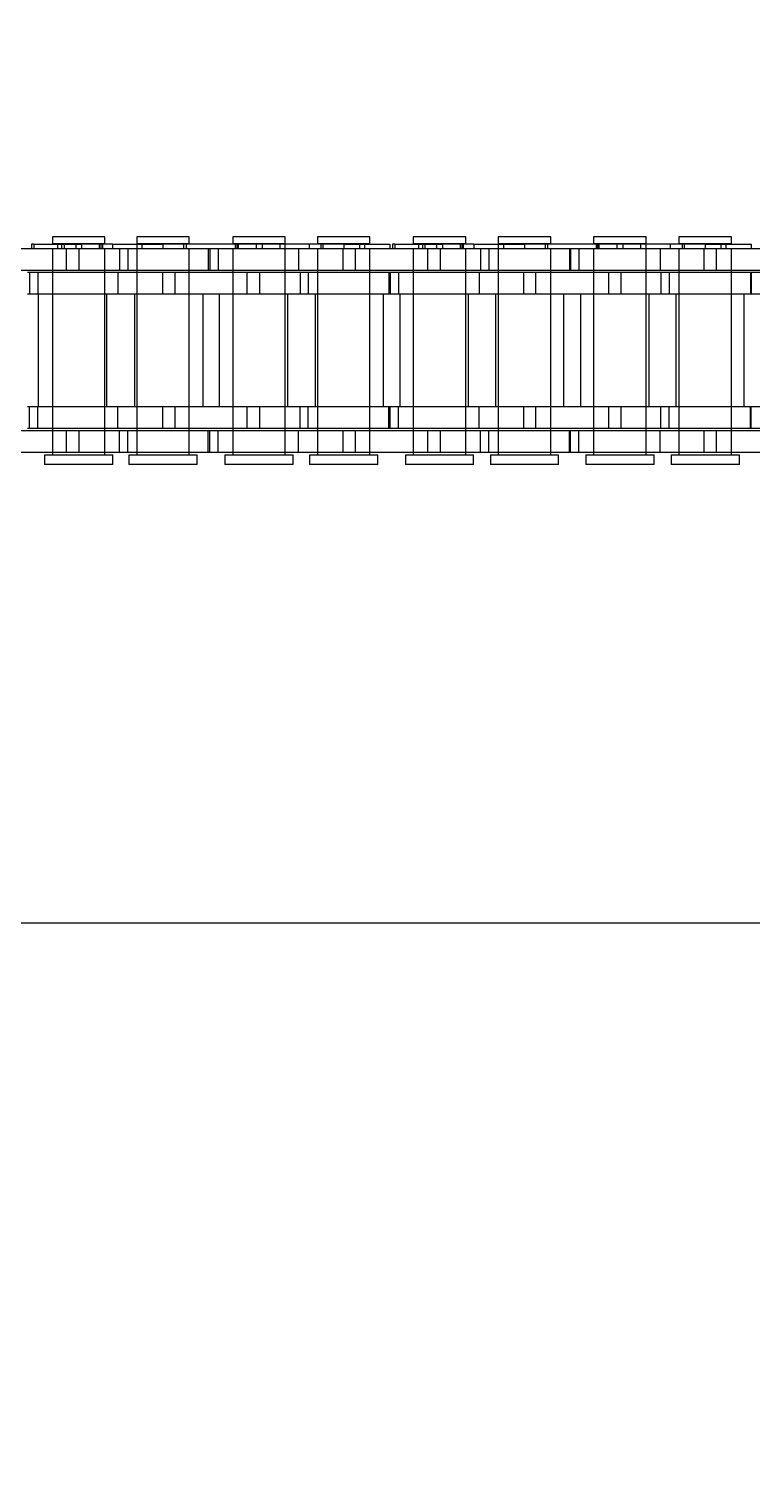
# Model space of a CAD drawing. Header units: metres. Extents: x 0 to 21025, y 0 to 14850.
# Drawn here: x 6086.7 to 6137.6, y 9222.8 to 9324 of the extents above; entities that cross this region are included whole.
import ezdxf

# ---------------------------------------------------------------- set-up
doc = ezdxf.new("R2010")
doc.units = ezdxf.units.M
doc.header["$LTSCALE"] = 25
doc.linetypes.add('HIDDEN2', pattern=[4.7625, 3.175, -1.5875])
for name, color, linetype in [('SL1', 8, 'Continuous'), ('SL4', 4, 'Continuous'), ('ST1', 7, 'HIDDEN2')]:
    doc.layers.add(name, color=color, linetype=linetype)

msp = doc.modelspace()

# ---------------------------------------------------------------- linework, layer by layer
at = {"layer": 'SL1'}
for radius, start, end in [(1815.5, 149.15062, 195.405213), (1770.7, 148.748969, 196.991383), (1764.35, 149.040337, 197.163636), (1758.35, 149.333401, 197.2484)]:
    msp.add_arc((7692.517, 9091.884), radius, start, end, dxfattribs=at)
at = {"layer": 'SL4'}
msp.add_line((5540.514, 9261.149), (6209.329, 9261.149), dxfattribs=at)
at = {"layer": 'ST1'}
for p, q in [((6086.936, 9308.873), (6086.936, 9308.541)), ((6087.109, 9308.873), (6086.936, 9308.873)), ((6087.109, 9308.873), (6087.109, 9308.541)), ((6087.109, 9308.873), (6090.456, 9308.873)), ((6088.406, 9309.384), (6088.403, 9309.384)), ((6088.403, 9309.384), (6088.403, 9308.91)), ((6088.403, 9308.91), (6092.093, 9308.91)), ((6092.093, 9309.384), (6088.406, 9309.384)), ((6088.772, 9308.91), (6088.772, 9308.541)), ((6089.056, 9308.873), (6089.056, 9308.541)), ((6089.229, 9308.873), (6089.229, 9308.541)), ((6090.04, 9308.873), (6090.04, 9308.541)), ((6090.456, 9308.873), (6090.456, 9308.541)), ((6092.624, 9308.873), (6090.456, 9308.873)), ((6091.724, 9308.541), (6091.724, 9308.91)), ((6091.812, 9308.873), (6091.812, 9308.541)), ((6091.916, 9308.873), (6091.916, 9308.541)), ((6092.093, 9308.91), (6092.093, 9309.384)), ((6092.624, 9308.873), (6096.176, 9308.873)), ((6092.624, 9308.873), (6092.624, 9308.541)), ((6098.021, 9309.384), (6094.331, 9309.384)), ((6094.331, 9309.384), (6094.331, 9308.91)), ((6094.331, 9308.91), (6098.021, 9308.91)), ((6094.331, 9308.873), (6094.331, 9307.021)), ((6094.7, 9308.91), (6094.7, 9308.541)), ((6096.176, 9308.873), (6096.176, 9308.541)), ((6108.876, 9308.873), (6096.176, 9308.873)), ((6097.652, 9308.541), (6097.652, 9308.91)), ((6097.795, 9308.873), (6097.795, 9308.541)), ((6098.021, 9308.91), (6098.021, 9309.384)), ((6101.084, 9309.384), (6101.081, 9309.384)), ((6101.081, 9309.384), (6101.081, 9308.91)), ((6101.081, 9308.91), (6104.771, 9308.91)), ((6104.771, 9309.384), (6101.084, 9309.384)), ((6101.258, 9308.873), (6101.258, 9308.541)), ((6101.362, 9308.873), (6101.362, 9308.541)), ((6101.45, 9308.91), (6101.45, 9308.541)), ((6102.718, 9308.873), (6102.718, 9308.541)), ((6103.134, 9308.873), (6103.134, 9308.541)), ((6104.402, 9308.541), (6104.402, 9308.91)), ((6104.771, 9308.91), (6104.771, 9309.384)), ((6104.771, 9307.021), (6104.771, 9308.873)), ((6106.478, 9308.541), (6106.478, 9308.873)), ((6110.721, 9309.384), (6107.031, 9309.384)), ((6107.031, 9309.384), (6107.031, 9308.91)), ((6107.031, 9308.91), (6110.721, 9308.91)), ((6107.257, 9308.873), (6107.257, 9308.541)), ((6107.4, 9308.91), (6107.4, 9308.541)), ((6108.876, 9308.873), (6108.876, 9308.541)), ((6108.876, 9308.873), (6112.107, 9308.873)), ((6109.983, 9308.873), (6109.983, 9308.541)), ((6110.352, 9308.541), (6110.352, 9308.91)), ((6110.721, 9308.91), (6110.721, 9309.384)), ((6112.107, 9308.873), (6112.107, 9308.541)), ((6112.293, 9308.873), (6112.293, 9308.541)), ((6112.465, 9308.873), (6112.293, 9308.873)), ((6112.465, 9308.873), (6112.465, 9308.541)), ((6112.465, 9308.873), (6115.812, 9308.873)), ((6113.763, 9309.384), (6113.759, 9309.384)), ((6113.759, 9309.384), (6113.759, 9308.91)), ((6113.759, 9308.91), (6117.449, 9308.91)), ((6117.449, 9309.384), (6113.763, 9309.384)), ((6114.128, 9308.91), (6114.128, 9308.541)), ((6114.413, 9308.873), (6114.413, 9308.541)), ((6114.586, 9308.873), (6114.586, 9308.541)), ((6115.397, 9308.873), (6115.397, 9308.541)), ((6115.812, 9308.873), (6115.812, 9308.541)), ((6118.024, 9308.873), (6115.812, 9308.873)), ((6117.08, 9308.541), (6117.08, 9308.91)), ((6117.169, 9308.873), (6117.169, 9308.541)), ((6117.272, 9308.873), (6117.272, 9308.541)), ((6117.449, 9308.91), (6117.449, 9309.384)), ((6118.024, 9308.873), (6121.576, 9308.873)), ((6118.024, 9308.873), (6118.024, 9308.541)), ((6123.421, 9309.384), (6119.731, 9309.384)), ((6119.731, 9309.384), (6119.731, 9308.91)), ((6119.731, 9308.91), (6123.421, 9308.91)), ((6119.731, 9308.873), (6119.731, 9307.021)), ((6120.1, 9308.91), (6120.1, 9308.541)), ((6121.576, 9308.873), (6121.576, 9308.541)), ((6134.276, 9308.873), (6121.576, 9308.873)), ((6123.052, 9308.541), (6123.052, 9308.91)), ((6123.195, 9308.873), (6123.195, 9308.541)), ((6123.421, 9308.91), (6123.421, 9309.384)), ((6126.441, 9309.384), (6126.438, 9309.384)), ((6126.438, 9309.384), (6126.438, 9308.91)), ((6126.438, 9308.91), (6130.128, 9308.91)), ((6130.128, 9309.384), (6126.441, 9309.384)), ((6126.615, 9308.873), (6126.615, 9308.541)), ((6126.718, 9308.873), (6126.718, 9308.541)), ((6126.807, 9308.91), (6126.807, 9308.541)), ((6128.075, 9308.873), (6128.075, 9308.541)), ((6128.49, 9308.873), (6128.49, 9308.541)), ((6129.759, 9308.541), (6129.759, 9308.91)), ((6130.128, 9308.91), (6130.128, 9309.384)), ((6130.128, 9307.021), (6130.128, 9308.873)), ((6131.835, 9308.541), (6131.835, 9308.873)), ((6136.121, 9309.384), (6132.431, 9309.384)), ((6132.431, 9309.384), (6132.431, 9308.91)), ((6132.431, 9308.91), (6136.121, 9308.91)), ((6132.657, 9308.873), (6132.657, 9308.541)), ((6132.8, 9308.91), (6132.8, 9308.541)), ((6134.276, 9308.873), (6134.276, 9308.541)), ((6134.276, 9308.873), (6137.507, 9308.873)), ((6135.383, 9308.873), (6135.383, 9308.541)), ((6135.752, 9308.541), (6135.752, 9308.91)), ((6136.121, 9308.91), (6136.121, 9309.384)), ((6137.507, 9308.873), (6137.507, 9308.541)), ((6089.396, 9308.541), (6080.301, 9308.541)), ((6088.403, 9308.541), (6088.403, 9307.021)), ((6088.403, 9308.541), (6088.403, 9294.042)), ((6090.256, 9308.541), (6089.396, 9308.541)), ((6089.396, 9307.021), (6089.396, 9308.541)), ((6099.351, 9308.541), (6090.256, 9308.541)), ((6090.256, 9308.541), (6090.256, 9307.021)), ((6092.093, 9307.021), (6092.093, 9308.541)), ((6092.093, 9294.042), (6092.093, 9308.541)), ((6093.125, 9308.541), (6093.125, 9307.021)), ((6093.71, 9308.541), (6093.71, 9307.021)), ((6094.331, 9308.541), (6094.331, 9294.042)), ((6098.021, 9307.021), (6098.021, 9308.541)), ((6098.021, 9294.042), (6098.021, 9308.541)), ((6099.351, 9308.541), (6099.351, 9307.021)), ((6105.701, 9308.541), (6099.351, 9308.541)), ((6099.464, 9308.541), (6099.464, 9307.021)), ((6100.049, 9308.541), (6100.049, 9307.021)), ((6101.081, 9308.541), (6101.081, 9307.021)), ((6101.081, 9308.541), (6101.081, 9294.042)), ((6104.771, 9294.042), (6104.771, 9308.541)), ((6105.701, 9308.541), (6105.701, 9307.021)), ((6114.796, 9308.541), (6105.701, 9308.541)), ((6107.031, 9308.541), (6107.031, 9307.021)), ((6107.031, 9308.541), (6107.031, 9294.042)), ((6108.846, 9307.021), (6108.846, 9308.541)), ((6109.684, 9308.541), (6109.684, 9307.021)), ((6110.721, 9307.021), (6110.721, 9308.541)), ((6110.721, 9294.042), (6110.721, 9308.541)), ((6113.759, 9308.541), (6113.759, 9307.021)), ((6113.759, 9308.541), (6113.759, 9294.042)), ((6115.656, 9308.541), (6114.796, 9308.541)), ((6114.796, 9307.021), (6114.796, 9308.541)), ((6124.751, 9308.541), (6115.656, 9308.541)), ((6115.656, 9308.541), (6115.656, 9307.021)), ((6117.449, 9307.021), (6117.449, 9308.541)), ((6117.449, 9294.042), (6117.449, 9308.541)), ((6118.482, 9308.541), (6118.482, 9307.021)), ((6119.066, 9308.541), (6119.066, 9307.021)), ((6119.731, 9308.541), (6119.731, 9294.042)), ((6123.421, 9307.021), (6123.421, 9308.541)), ((6123.421, 9294.042), (6123.421, 9308.541)), ((6124.751, 9308.541), (6124.751, 9307.021)), ((6131.101, 9308.541), (6124.751, 9308.541)), ((6124.821, 9308.541), (6124.821, 9307.021)), ((6125.405, 9308.541), (6125.405, 9307.021)), ((6126.438, 9308.541), (6126.438, 9307.021)), ((6126.438, 9308.541), (6126.438, 9294.042)), ((6130.128, 9294.042), (6130.128, 9308.541)), ((6131.101, 9308.541), (6131.101, 9307.021)), ((6140.196, 9308.541), (6131.101, 9308.541)), ((6132.431, 9308.541), (6132.431, 9307.021)), ((6132.431, 9308.541), (6132.431, 9294.042)), ((6134.203, 9307.021), (6134.203, 9308.541)), ((6135.041, 9308.541), (6135.041, 9307.021)), ((6136.121, 9307.021), (6136.121, 9308.541)), ((6136.121, 9294.042), (6136.121, 9308.541)), ((6089.396, 9307.021), (6080.301, 9307.021)), ((6093.001, 9306.869), (6086.651, 9306.869)), ((6086.786, 9306.869), (6086.786, 9305.349)), ((6087.37, 9306.869), (6087.37, 9305.349)), ((6088.403, 9306.869), (6088.403, 9305.349)), ((6090.256, 9307.021), (6089.396, 9307.021)), ((6099.351, 9307.021), (6090.256, 9307.021)), ((6092.093, 9305.349), (6092.093, 9306.869)), ((6093.001, 9306.869), (6093.001, 9305.349)), ((6102.096, 9306.869), (6093.001, 9306.869)), ((6094.331, 9306.869), (6094.331, 9305.349)), ((6096.168, 9305.349), (6096.168, 9306.869)), ((6097.006, 9306.869), (6097.006, 9305.349)), ((6098.021, 9305.349), (6098.021, 9306.869)), ((6105.701, 9307.021), (6099.351, 9307.021)), ((6101.081, 9306.869), (6101.081, 9305.349)), ((6102.956, 9306.869), (6102.096, 9306.869)), ((6102.096, 9305.349), (6102.096, 9306.869)), ((6112.051, 9306.869), (6102.956, 9306.869)), ((6102.956, 9306.869), (6102.956, 9305.349)), ((6104.771, 9305.349), (6104.771, 9306.869)), ((6114.796, 9307.021), (6105.701, 9307.021)), ((6105.804, 9306.869), (6105.804, 9305.349)), ((6106.388, 9306.869), (6106.388, 9305.349)), ((6107.031, 9306.869), (6107.031, 9305.349)), ((6110.721, 9305.349), (6110.721, 9306.869)), ((6112.051, 9306.869), (6112.051, 9305.349)), ((6118.401, 9306.869), (6112.051, 9306.869)), ((6112.143, 9306.869), (6112.143, 9305.349)), ((6112.727, 9306.869), (6112.727, 9305.349)), ((6113.759, 9306.869), (6113.759, 9305.349)), ((6115.656, 9307.021), (6114.796, 9307.021)), ((6124.751, 9307.021), (6115.656, 9307.021)), ((6117.449, 9305.349), (6117.449, 9306.869)), ((6118.401, 9306.869), (6118.401, 9305.349)), ((6127.496, 9306.869), (6118.401, 9306.869)), ((6119.731, 9306.869), (6119.731, 9305.349)), ((6121.524, 9305.349), (6121.524, 9306.869)), ((6122.363, 9306.869), (6122.363, 9305.349)), ((6123.421, 9305.349), (6123.421, 9306.869)), ((6131.101, 9307.021), (6124.751, 9307.021)), ((6126.438, 9306.869), (6126.438, 9305.349)), ((6128.356, 9306.869), (6127.496, 9306.869)), ((6127.496, 9305.349), (6127.496, 9306.869)), ((6137.451, 9306.869), (6128.356, 9306.869)), ((6128.356, 9306.869), (6128.356, 9305.349)), ((6130.128, 9305.349), (6130.128, 9306.869)), ((6140.196, 9307.021), (6131.101, 9307.021)), ((6131.16, 9306.869), (6131.16, 9305.349)), ((6131.744, 9306.869), (6131.744, 9305.349)), ((6132.431, 9306.869), (6132.431, 9305.349)), ((6136.121, 9305.349), (6136.121, 9306.869)), ((6137.451, 9306.869), (6137.451, 9305.349)), ((6143.801, 9306.869), (6137.451, 9306.869)), ((6137.499, 9306.869), (6137.499, 9305.349)), ((6093.001, 9305.349), (6086.651, 9305.349)), ((6087.436, 9297.419), (6087.436, 9305.349)), ((6088.403, 9305.349), (6088.403, 9297.419)), ((6092.093, 9297.419), (6092.093, 9305.349)), ((6092.216, 9305.349), (6092.216, 9297.419)), ((6102.096, 9305.349), (6093.001, 9305.349)), ((6094.208, 9297.419), (6094.208, 9305.349)), ((6094.331, 9305.349), (6094.331, 9297.419)), ((6098.021, 9297.419), (6098.021, 9305.349)), ((6098.966, 9305.349), (6098.966, 9297.419)), ((6100.136, 9297.419), (6100.136, 9305.349)), ((6101.081, 9305.349), (6101.081, 9297.419)), ((6102.956, 9305.349), (6102.096, 9305.349)), ((6112.051, 9305.349), (6102.956, 9305.349)), ((6104.771, 9297.419), (6104.771, 9305.349)), ((6104.916, 9305.349), (6104.916, 9297.419)), ((6106.886, 9297.419), (6106.886, 9305.349)), ((6107.031, 9305.349), (6107.031, 9297.419)), ((6110.721, 9297.419), (6110.721, 9305.349)), ((6111.644, 9305.349), (6111.644, 9297.419)), ((6118.401, 9305.349), (6112.051, 9305.349)), ((6112.836, 9297.419), (6112.836, 9305.349)), ((6113.759, 9305.349), (6113.759, 9297.419)), ((6117.449, 9297.419), (6117.449, 9305.349)), ((6117.616, 9305.349), (6117.616, 9297.419)), ((6127.496, 9305.349), (6118.401, 9305.349)), ((6119.564, 9297.419), (6119.564, 9305.349)), ((6119.731, 9305.349), (6119.731, 9297.419)), ((6123.421, 9297.419), (6123.421, 9305.349)), ((6124.323, 9305.349), (6124.323, 9297.419)), ((6125.536, 9297.419), (6125.536, 9305.349)), ((6126.438, 9305.349), (6126.438, 9297.419)), ((6128.356, 9305.349), (6127.496, 9305.349)), ((6137.451, 9305.349), (6128.356, 9305.349)), ((6130.128, 9297.419), (6130.128, 9305.349)), ((6130.316, 9305.349), (6130.316, 9297.419)), ((6132.243, 9297.419), (6132.243, 9305.349)), ((6132.431, 9305.349), (6132.431, 9297.419)), ((6136.121, 9297.419), (6136.121, 9305.349)), ((6137.001, 9305.349), (6137.001, 9297.419)), ((6143.801, 9305.349), (6137.451, 9305.349)), ((6093.001, 9297.419), (6086.651, 9297.419)), ((6086.786, 9295.899), (6086.786, 9297.419)), ((6087.37, 9295.899), (6087.37, 9297.419)), ((6088.403, 9297.419), (6088.403, 9295.899)), ((6092.093, 9295.899), (6092.093, 9297.419)), ((6093.001, 9295.899), (6093.001, 9297.419)), ((6102.096, 9297.419), (6093.001, 9297.419)), ((6094.331, 9297.419), (6094.331, 9295.899)), ((6096.168, 9295.899), (6096.168, 9297.419)), ((6097.006, 9297.419), (6097.006, 9295.899)), ((6098.021, 9295.899), (6098.021, 9297.419)), ((6101.081, 9297.419), (6101.081, 9295.899)), ((6102.956, 9297.419), (6102.096, 9297.419)), ((6102.096, 9295.899), (6102.096, 9297.419)), ((6112.051, 9297.419), (6102.956, 9297.419)), ((6102.956, 9297.419), (6102.956, 9295.899)), ((6104.771, 9295.899), (6104.771, 9297.419)), ((6105.804, 9295.899), (6105.804, 9297.419)), ((6106.388, 9295.899), (6106.388, 9297.419)), ((6107.031, 9297.419), (6107.031, 9295.899)), ((6110.721, 9295.899), (6110.721, 9297.419)), ((6112.051, 9295.899), (6112.051, 9297.419)), ((6118.401, 9297.419), (6112.051, 9297.419)), ((6112.143, 9295.899), (6112.143, 9297.419)), ((6112.727, 9295.899), (6112.727, 9297.419)), ((6113.759, 9297.419), (6113.759, 9295.899)), ((6117.449, 9295.899), (6117.449, 9297.419)), ((6118.401, 9295.899), (6118.401, 9297.419)), ((6127.496, 9297.419), (6118.401, 9297.419)), ((6119.731, 9297.419), (6119.731, 9295.899)), ((6121.524, 9295.899), (6121.524, 9297.419)), ((6122.363, 9297.419), (6122.363, 9295.899)), ((6123.421, 9295.899), (6123.421, 9297.419)), ((6126.438, 9297.419), (6126.438, 9295.899)), ((6128.356, 9297.419), (6127.496, 9297.419)), ((6127.496, 9295.899), (6127.496, 9297.419)), ((6137.451, 9297.419), (6128.356, 9297.419)), ((6128.356, 9297.419), (6128.356, 9295.899)), ((6130.128, 9295.899), (6130.128, 9297.419)), ((6131.16, 9295.899), (6131.16, 9297.419)), ((6131.744, 9295.899), (6131.744, 9297.419)), ((6132.431, 9297.419), (6132.431, 9295.899)), ((6136.121, 9295.899), (6136.121, 9297.419)), ((6137.451, 9295.899), (6137.451, 9297.419)), ((6143.801, 9297.419), (6137.451, 9297.419)), ((6137.499, 9295.899), (6137.499, 9297.419)), ((6089.396, 9295.747), (6080.301, 9295.747)), ((6093.001, 9295.899), (6086.651, 9295.899)), ((6088.403, 9295.747), (6088.403, 9294.227)), ((6090.256, 9295.747), (6089.396, 9295.747)), ((6089.396, 9294.227), (6089.396, 9295.747)), ((6099.351, 9295.747), (6090.256, 9295.747)), ((6090.256, 9295.747), (6090.256, 9294.227)), ((6092.093, 9294.227), (6092.093, 9295.747)), ((6102.096, 9295.899), (6093.001, 9295.899)), ((6093.125, 9294.227), (6093.125, 9295.747)), ((6093.71, 9294.227), (6093.71, 9295.747)), ((6094.331, 9295.747), (6094.331, 9294.227)), ((6098.021, 9294.227), (6098.021, 9295.747)), ((6099.351, 9294.227), (6099.351, 9295.747)), ((6105.701, 9295.747), (6099.351, 9295.747)), ((6099.464, 9294.227), (6099.464, 9295.747)), ((6100.049, 9294.227), (6100.049, 9295.747)), ((6101.081, 9295.747), (6101.081, 9294.227)), ((6102.956, 9295.899), (6102.096, 9295.899)), ((6112.051, 9295.899), (6102.956, 9295.899)), ((6104.771, 9294.227), (6104.771, 9295.747)), ((6105.701, 9294.227), (6105.701, 9295.747)), ((6114.796, 9295.747), (6105.701, 9295.747)), ((6107.031, 9295.747), (6107.031, 9294.227)), ((6108.846, 9294.227), (6108.846, 9295.747)), ((6109.684, 9295.747), (6109.684, 9294.227)), ((6110.721, 9294.227), (6110.721, 9295.747)), ((6118.401, 9295.899), (6112.051, 9295.899)), ((6113.759, 9295.747), (6113.759, 9294.227)), ((6115.656, 9295.747), (6114.796, 9295.747)), ((6114.796, 9294.227), (6114.796, 9295.747)), ((6124.751, 9295.747), (6115.656, 9295.747)), ((6115.656, 9295.747), (6115.656, 9294.227)), ((6117.449, 9294.227), (6117.449, 9295.747)), ((6127.496, 9295.899), (6118.401, 9295.899)), ((6118.482, 9294.227), (6118.482, 9295.747)), ((6119.066, 9294.227), (6119.066, 9295.747)), ((6119.731, 9295.747), (6119.731, 9294.227)), ((6123.421, 9294.227), (6123.421, 9295.747)), ((6124.751, 9294.227), (6124.751, 9295.747)), ((6131.101, 9295.747), (6124.751, 9295.747)), ((6124.821, 9294.227), (6124.821, 9295.747)), ((6125.405, 9294.227), (6125.405, 9295.747)), ((6126.438, 9295.747), (6126.438, 9294.227)), ((6128.356, 9295.899), (6127.496, 9295.899)), ((6137.451, 9295.899), (6128.356, 9295.899)), ((6130.128, 9294.227), (6130.128, 9295.747)), ((6131.101, 9294.227), (6131.101, 9295.747)), ((6140.196, 9295.747), (6131.101, 9295.747)), ((6132.431, 9295.747), (6132.431, 9294.227)), ((6134.203, 9294.227), (6134.203, 9295.747)), ((6135.041, 9295.747), (6135.041, 9294.227)), ((6136.121, 9294.227), (6136.121, 9295.747)), ((6143.801, 9295.899), (6137.451, 9295.899)), ((6089.396, 9294.227), (6080.301, 9294.227)), ((6087.849, 9294.042), (6092.646, 9294.042)), ((6087.849, 9294.042), (6087.849, 9293.384)), ((6090.256, 9294.227), (6089.396, 9294.227)), ((6099.351, 9294.227), (6090.256, 9294.227)), ((6092.646, 9293.384), (6092.646, 9294.042)), ((6093.778, 9294.042), (6098.575, 9294.042)), ((6093.778, 9294.042), (6093.778, 9293.384)), ((6098.575, 9293.384), (6098.575, 9294.042)), ((6105.701, 9294.227), (6099.351, 9294.227)), ((6100.528, 9294.042), (6105.325, 9294.042)), ((6100.528, 9294.042), (6100.528, 9293.384)), ((6105.325, 9293.384), (6105.325, 9294.042)), ((6114.796, 9294.227), (6105.701, 9294.227)), ((6106.478, 9294.042), (6111.275, 9294.042)), ((6106.478, 9294.042), (6106.478, 9293.384)), ((6111.275, 9293.384), (6111.275, 9294.042)), ((6113.206, 9294.042), (6118.003, 9294.042)), ((6113.206, 9294.042), (6113.206, 9293.384)), ((6115.656, 9294.227), (6114.796, 9294.227)), ((6124.751, 9294.227), (6115.656, 9294.227)), ((6118.003, 9293.384), (6118.003, 9294.042)), ((6119.178, 9294.042), (6123.975, 9294.042)), ((6119.178, 9294.042), (6119.178, 9293.384)), ((6123.975, 9293.384), (6123.975, 9294.042)), ((6131.101, 9294.227), (6124.751, 9294.227)), ((6125.884, 9294.042), (6130.681, 9294.042)), ((6125.884, 9294.042), (6125.884, 9293.384)), ((6130.681, 9293.384), (6130.681, 9294.042)), ((6140.196, 9294.227), (6131.101, 9294.227)), ((6131.878, 9294.042), (6136.675, 9294.042)), ((6131.878, 9294.042), (6131.878, 9293.384)), ((6136.675, 9293.384), (6136.675, 9294.042)), ((6087.853, 9293.384), (6087.849, 9293.384)), ((6092.646, 9293.384), (6087.853, 9293.384)), ((6098.575, 9293.384), (6093.778, 9293.384)), ((6100.532, 9293.384), (6100.528, 9293.384)), ((6105.325, 9293.384), (6100.532, 9293.384)), ((6111.275, 9293.384), (6106.478, 9293.384)), ((6113.21, 9293.384), (6113.206, 9293.384)), ((6118.003, 9293.384), (6113.21, 9293.384)), ((6123.975, 9293.384), (6119.178, 9293.384)), ((6125.888, 9293.384), (6125.884, 9293.384)), ((6130.681, 9293.384), (6125.888, 9293.384)), ((6136.675, 9293.384), (6131.878, 9293.384))]:
    msp.add_line(p, q, dxfattribs=at)

doc.saveas('drawing.dxf')
